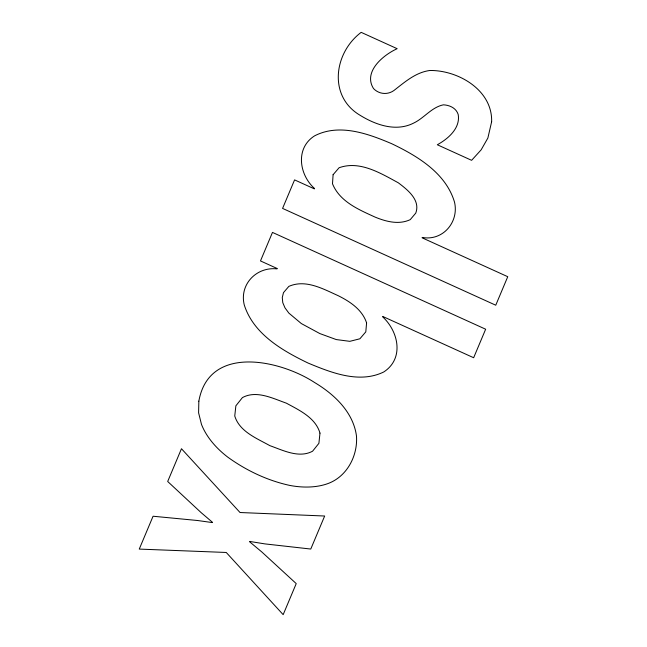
<?xml version="1.0" encoding="UTF-8"?>
<svg xmlns="http://www.w3.org/2000/svg" width="647" height="647" viewBox="0 0 647 647"><rect width="100%" height="100%" fill="white"/><g stroke="black" fill="none" stroke-linecap="round" stroke-linejoin="round"><path stroke-width="0.97" d="M277.062 268.893C256.527 266.548 239.172 284.437 244.267 304.947C253.487 334.014 282.254 350.593 308.118 363.072C331.361 372.712 359.32 383.881 383.76 371.968C404.351 358.575 398.584 331.539 382.668 316.844M422.265 237.449C442.952 241.234 459.184 221.937 454.509 202.107C445.84 173.016 417.485 156.032 391.702 143.707C368.03 133.646 339.263 123.124 314.588 135.854C295.169 148.09 299.084 174.714 314.555 188.536M212.208 522.558L197.497 520.503L153.072 516.233L139.251 549.085L226.256 552.473L283.168 614.65L296.229 583.602L261.809 551.964L249.661 541.822M249.815 541.458L264.866 543.892L310.77 549.044L324.665 516.015L240.045 512.521L181.467 448.727L167.686 481.489L201.266 512.747L212.362 522.202M314.402 188.892L294.579 179.89L282.577 208.407L495.748 305.214L507.749 276.698L422.111 237.805M277.215 268.529L260.482 260.927L272.476 232.41L485.654 329.218L473.653 357.734L382.814 316.488M198.847 401.164L198.597 412.802L201.476 424.367A73.451 46.519 25.5 0 0 227.793 457.154C246.321 470.539 267.397 480.559 289.783 485.42A72.076 45.654 25.5 0 0 329.177 483.091C347.544 475.642 357.84 455.318 356.481 436.062C353.311 412.107 334.313 394.29 314.539 382.482C279.949 359.878 209.005 344.18 198.847 401.164M333.1 174.706L332.501 183.797C339.78 201.686 358.77 209.636 375.203 217.149C386.227 221.662 398.884 224.978 410.238 219.648L415.762 213.106C420.696 199.947 407.384 189.66 398.301 182.794C380.63 173.226 359.74 160.31 339.085 167.751L333.1 174.706M366.598 322.893L365.798 331.862L359.886 338.785L349.833 341.333L336.278 339.57L319.853 333.577L301.348 323.573L288.861 313.108L284.963 307.81L282.771 302.642L282.278 297.588L283.475 292.654L288.837 286.386C305.586 278.994 322.99 288.869 338.146 295.663C350.067 301.607 362.223 309.614 366.598 322.893M319.974 433.11L318.906 443.316L312.582 451.21C298.898 458.561 283.014 450.272 269.856 445.654C256.843 438.342 239.487 431.662 234.756 415.997L235.864 405.823L242.415 397.606C256.447 389.939 272.848 398.423 286.386 403.178C299.31 410.23 315.582 417.719 319.974 433.11M491.631 121.741L487.87 138.037L481.158 149.821L471.623 160.327L437.315 144.75C448.104 138.846 460.615 128.138 458.181 114.454C456.151 108.049 449.681 105.129 443.389 104.83C431.557 107.256 424.214 118.094 413.587 123.116C395.948 132.077 375.778 124.968 360.055 115.263C328.013 96.322 333.876 52.844 361.172 32.35L397.169 48.695C383.347 54.922 362.878 71.728 373.521 88.574C378.94 94.187 387.31 95.085 393.764 90.629C404.715 82.161 415.584 72.367 429.875 70.483C458.197 70.135 492.602 90.135 491.631 121.741"/></g></svg>
